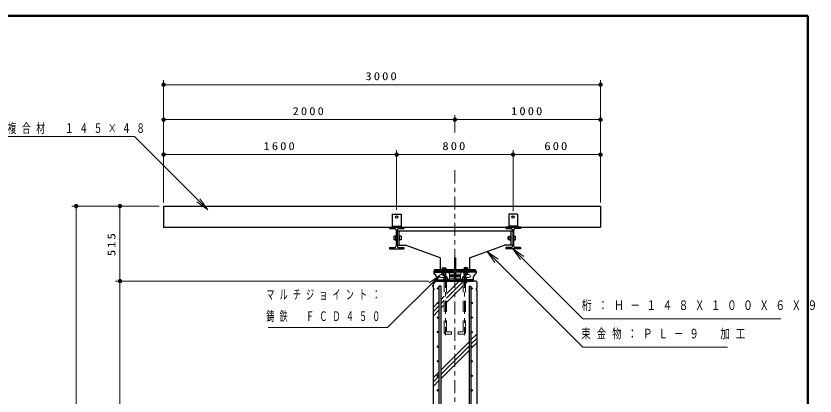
# Model space of a CAD drawing. Units: millimetres on the paper, scale 1:30. Extents: x -365 to 10, y -38 to 257.
# Drawn here: x -181.2 to 1.7, y 170 to 257 of the extents above; entities that cross this region are included whole.
import ezdxf

# ---------------------------------------------------------------- set-up
doc = ezdxf.new("R2010")
doc.units = ezdxf.units.MM
doc.linetypes.add('USER1', pattern=[4.5, 2.5, -2])
doc.linetypes.add('USER2', pattern=[6, 3, -1, 1, -1])
doc.layers.add('LY_1', color=7, linetype='Continuous', lineweight=25)
doc.layers.add('LY_2', color=7, linetype='Continuous', lineweight=13)
doc.styles.add('ＭＳ ゴシック', font='')
doc.styles.get('ＭＳ ゴシック').set_extended_font_data('MS Gothic')

# ---------------------------------------------------------------- blocks, each defined once
blk = doc.blocks.new('filled_dot')
at = {"color": 0, "linetype": 'Continuous', "lineweight": -2, "const_width": 1.25}
blk.add_lwpolyline([(-0.625, 0, 1), (0.625, 0, 1)], format="xyb", close=True, dxfattribs=at)

msp = doc.modelspace()

# ---------------------------------------------------------------- linework, layer by layer
at = {"layer": 'LY_1', "lineweight": 13}
for p, q in [((-147.416, 214.311), (-147.416, 242.276)), ((-47.416, 214.311), (-47.416, 242.276)), ((-147.416, 241.276), (-47.416, 241.276)), ((-80.749, 230.35), (-80.749, 234.276)), ((-147.416, 233.276), (-80.749, 233.276)), ((-80.749, 233.276), (-47.416, 233.276)), ((-147.416, 214.311), (-147.416, 226.276)), ((-147.416, 225.276), (-94.083, 225.276)), ((-94.083, 212.645), (-94.083, 226.276)), ((-94.083, 225.276), (-67.416, 225.276)), ((-67.416, 212.311), (-67.416, 226.276)), ((-67.416, 225.276), (-47.416, 225.276)), ((-47.416, 214.311), (-47.416, 226.276)), ((-137.325, 212.662), (-139.8, 214.43)), ((-137.325, 212.662), (-139.447, 214.783)), ((-139.093, 215.137), (-137.325, 212.662)), ((-148.416, 213.478), (-168.416, 213.478)), ((-167.416, 117.978), (-167.416, 213.478)), ((-148.416, 213.478), (-158.416, 213.478)), ((-157.416, 196.311), (-157.416, 213.478)), ((-71.584, 200.61), (-73.351, 203.085)), ((-73.351, 203.085), (-70.876, 201.317)), ((-73.351, 203.085), (-71.23, 200.963)), ((-65.713, 201.236), (-67.481, 203.711)), ((-67.481, 203.711), (-65.006, 201.944)), ((-67.481, 203.711), (-65.36, 201.59)), ((-86.624, 195.897), (-84.149, 197.665)), ((-84.149, 197.665), (-86.27, 195.544)), ((-84.149, 197.665), (-85.916, 195.19)), ((-86.749, 196.311), (-158.416, 196.311)), ((-157.416, 117.978), (-157.416, 196.311)), ((-82.649, 193.405), (-79.743, 196.311)), ((-82.649, 192.415), (-78.849, 196.215)), ((-78.316, 195.759), (-77.763, 196.311)), ((-82.649, 191.425), (-78.849, 195.225)), ((-83.983, 192.072), (-83.183, 192.872)), ((-85.749, 190.305), (-84.416, 191.638)), ((-85.749, 189.315), (-84.416, 190.649)), ((-83.983, 191.082), (-83.183, 191.882)), ((-83.983, 190.092), (-83.183, 190.892)), ((-85.749, 188.325), (-84.416, 189.659)), ((-77.083, 182.85), (-75.749, 184.183)), ((-77.083, 181.86), (-75.749, 183.193)), ((-83.983, 175.95), (-77.516, 182.416)), ((-83.983, 174.96), (-77.516, 181.427)), ((-77.083, 180.87), (-75.749, 182.203)), ((-83.983, 173.97), (-77.516, 180.437)), ((-85.749, 174.183), (-84.416, 175.516)), ((-85.749, 173.193), (-84.416, 174.527)), ((-85.749, 172.203), (-84.416, 173.537))]:
    msp.add_line(p, q, dxfattribs=at)
at = {"layer": 'LY_1', "linetype": 'USER2', "lineweight": 13}
for p, q in [((-80.749, 221.682), (-80.749, 89.009)), ((-82.916, 197.801), (-82.916, 183.947)), ((-78.583, 197.801), (-78.583, 183.947))]:
    msp.add_line(p, q, dxfattribs=at)
at = {"layer": 'LY_1', "color": 40}
for p, q in [((-147.416, 213.478), (-47.416, 213.478)), ((-147.416, 213.478), (-147.416, 208.645)), ((-47.416, 213.478), (-47.416, 208.645)), ((-147.416, 208.645), (-47.416, 208.645))]:
    msp.add_line(p, q, dxfattribs=at)
at = {"layer": 'LY_1'}
for p, q in [((-95.083, 211.645), (-93.083, 211.645)), ((-95.083, 211.645), (-95.083, 208.645)), ((-93.083, 211.645), (-93.083, 208.645)), ((-66.416, 211.645), (-68.416, 211.645)), ((-68.416, 211.645), (-68.416, 208.645)), ((-66.416, 211.645), (-66.416, 208.645)), ((-95.749, 208.645), (-92.416, 208.645)), ((-95.749, 208.645), (-95.749, 208.345)), ((-95.083, 208.878), (-93.083, 208.878)), ((-92.416, 208.645), (-92.416, 208.345)), ((-65.749, 208.645), (-69.083, 208.645)), ((-69.083, 208.645), (-69.083, 208.345)), ((-66.416, 208.878), (-68.416, 208.878)), ((-65.749, 208.645), (-65.749, 208.345)), ((-95.749, 208.345), (-94.549, 208.345)), ((-94.269, 205.645), (-94.269, 206.711)), ((-94.269, 206.711), (-94.183, 206.711)), ((-94.183, 207.978), (-94.183, 204.378)), ((-93.983, 207.978), (-93.983, 204.378)), ((-93.983, 207.845), (-67.516, 207.845)), ((-93.616, 208.345), (-92.416, 208.345)), ((-93.583, 207.845), (-93.583, 204.511)), ((-93.496, 206.711), (-93.583, 206.711)), ((-93.496, 206.711), (-93.496, 205.645)), ((-69.083, 208.345), (-67.883, 208.345)), ((-68.003, 206.711), (-68.003, 205.645)), ((-68.003, 206.711), (-67.916, 206.711)), ((-67.916, 207.845), (-67.916, 204.511)), ((-67.516, 207.978), (-67.516, 204.378)), ((-67.316, 207.978), (-67.316, 204.378)), ((-67.229, 206.711), (-67.316, 206.711)), ((-67.229, 205.645), (-67.229, 206.711)), ((-65.749, 208.345), (-66.949, 208.345)), ((-94.269, 206.611), (-94.636, 206.611)), ((-94.636, 205.745), (-94.636, 206.611)), ((-94.269, 205.745), (-94.636, 205.745)), ((-94.269, 205.645), (-94.183, 205.645)), ((-93.496, 205.645), (-93.583, 205.645)), ((-93.063, 206.578), (-93.496, 206.578)), ((-93.063, 205.778), (-93.496, 205.778)), ((-93.063, 206.578), (-93.063, 205.778)), ((-92.936, 206.445), (-93.063, 206.445)), ((-92.936, 205.911), (-93.063, 205.911)), ((-92.936, 205.911), (-92.936, 206.445)), ((-68.563, 206.445), (-68.436, 206.445)), ((-68.563, 205.911), (-68.563, 206.445)), ((-68.563, 205.911), (-68.436, 205.911)), ((-68.436, 206.578), (-68.003, 206.578)), ((-68.436, 206.578), (-68.436, 205.778)), ((-68.436, 205.778), (-68.003, 205.778)), ((-68.003, 205.645), (-67.916, 205.645)), ((-67.229, 205.645), (-67.316, 205.645)), ((-67.229, 206.611), (-66.863, 206.611)), ((-67.229, 205.745), (-66.863, 205.745)), ((-66.863, 205.745), (-66.863, 206.611)), ((-95.749, 204.011), (-95.749, 203.711)), ((-95.749, 204.011), (-94.549, 204.011)), ((-95.749, 203.711), (-92.416, 203.711)), ((-93.983, 204.511), (-92.083, 204.511)), ((-93.616, 204.011), (-92.416, 204.011)), ((-92.416, 204.011), (-92.416, 203.711)), ((-84.083, 201.611), (-92.083, 204.511)), ((-77.416, 201.611), (-69.416, 204.511)), ((-67.516, 204.511), (-69.416, 204.511)), ((-67.883, 204.011), (-69.083, 204.011)), ((-69.083, 204.011), (-69.083, 203.711)), ((-65.749, 203.711), (-69.083, 203.711)), ((-65.749, 204.011), (-66.949, 204.011)), ((-65.749, 204.011), (-65.749, 203.711)), ((-84.083, 201.611), (-84.083, 198.945)), ((-80.849, 201.611), (-80.849, 198.945)), ((-80.849, 201.611), (-80.649, 201.611)), ((-80.649, 201.611), (-80.649, 198.945)), ((-77.416, 201.611), (-77.416, 198.945)), ((-85.583, 198.645), (-75.916, 198.645)), ((-85.416, 198.945), (-85.416, 198.645)), ((-85.416, 198.945), (-76.083, 198.945)), ((-76.083, 198.945), (-76.083, 198.645)), ((-85.583, 196.31), (-85.749, 196.144)), ((-85.749, 196.144), (-85.749, 194.644)), ((-75.916, 196.31), (-85.583, 196.31)), ((-75.749, 196.144), (-75.916, 196.31)), ((-75.749, 196.144), (-75.749, 194.644)), ((-85.583, 194.644), (-85.749, 194.644)), ((-85.583, 194.31), (-85.749, 194.31)), ((-85.749, 194.31), (-85.749, 121.644)), ((-85.583, 194.644), (-85.583, 194.31)), ((-83.983, 195.144), (-84.416, 195.144)), ((-84.416, 195.144), (-84.416, 97.478)), ((-83.983, 195.144), (-83.983, 97.478)), ((-77.516, 195.144), (-77.516, 97.478)), ((-77.516, 195.144), (-77.083, 195.144)), ((-77.083, 195.144), (-77.083, 97.478)), ((-75.916, 194.644), (-75.916, 194.31)), ((-75.916, 194.644), (-75.749, 194.644)), ((-75.916, 194.31), (-75.749, 194.31)), ((-75.749, 194.31), (-75.749, 121.644))]:
    msp.add_line(p, q, dxfattribs=at)
at = {"layer": 'LY_1', "color": 1}
for p, q in [((-83.649, 199.384), (-83.649, 199.05)), ((-83.649, 199.384), (-82.849, 199.384)), ((-83.249, 199.384), (-83.249, 199.05)), ((-82.849, 199.384), (-82.849, 199.05)), ((-78.649, 199.384), (-78.649, 199.05)), ((-77.849, 199.384), (-78.649, 199.384)), ((-78.249, 199.384), (-78.249, 199.05)), ((-77.849, 199.384), (-77.849, 199.05)), ((-85.583, 198.644), (-75.916, 198.644)), ((-85.583, 198.644), (-85.583, 198.17)), ((-85.583, 198.344), (-80.899, 198.344)), ((-83.749, 199.05), (-82.749, 199.05)), ((-83.749, 199.05), (-83.749, 198.944)), ((-83.749, 198.237), (-83.749, 198.344)), ((-83.749, 198.237), (-82.749, 198.237)), ((-83.649, 197.804), (-83.649, 198.237)), ((-83.649, 197.804), (-82.849, 197.804)), ((-83.516, 197.717), (-83.516, 197.804)), ((-83.516, 197.717), (-82.983, 197.717)), ((-83.249, 197.804), (-83.249, 198.237)), ((-82.983, 197.717), (-82.983, 197.804)), ((-82.849, 197.804), (-82.849, 198.237)), ((-82.749, 199.05), (-82.749, 198.944)), ((-82.749, 198.237), (-82.749, 198.344)), ((-80.899, 198.344), (-80.899, 196.61)), ((-75.916, 198.344), (-80.599, 198.344)), ((-80.599, 198.344), (-80.599, 196.61)), ((-77.749, 199.05), (-78.749, 199.05)), ((-78.749, 199.05), (-78.749, 198.944)), ((-78.749, 198.237), (-78.749, 198.344)), ((-77.749, 198.237), (-78.749, 198.237)), ((-78.649, 197.804), (-78.649, 198.237)), ((-77.849, 197.804), (-78.649, 197.804)), ((-78.516, 197.717), (-78.516, 197.804)), ((-77.983, 197.717), (-78.516, 197.717)), ((-78.249, 197.804), (-78.249, 198.237)), ((-77.983, 197.717), (-77.983, 197.804)), ((-77.849, 197.804), (-77.849, 198.237)), ((-77.749, 199.05), (-77.749, 198.944)), ((-77.749, 198.237), (-77.749, 198.344)), ((-75.916, 198.644), (-75.916, 198.17)), ((-84.916, 197.077), (-84.916, 196.31)), ((-84.916, 196.61), (-80.899, 196.61)), ((-84.916, 196.31), (-76.583, 196.31)), ((-83.416, 196.717), (-83.416, 196.61)), ((-83.416, 196.717), (-82.416, 196.717)), ((-83.316, 197.15), (-83.316, 196.717)), ((-83.316, 197.15), (-82.516, 197.15)), ((-82.649, 197.477), (-83.183, 197.477)), ((-83.183, 197.477), (-83.183, 197.15)), ((-82.916, 197.15), (-82.916, 196.717)), ((-82.649, 197.477), (-82.649, 197.15)), ((-82.516, 197.15), (-82.516, 196.717)), ((-82.416, 196.717), (-82.416, 196.61)), ((-76.583, 196.61), (-80.599, 196.61)), ((-78.083, 196.717), (-79.083, 196.717)), ((-79.083, 196.717), (-79.083, 196.61)), ((-78.183, 197.15), (-78.983, 197.15)), ((-78.983, 197.15), (-78.983, 196.717)), ((-78.849, 197.477), (-78.849, 197.15)), ((-78.849, 197.477), (-78.316, 197.477)), ((-78.583, 197.15), (-78.583, 196.717)), ((-78.316, 197.477), (-78.316, 197.15)), ((-78.183, 197.15), (-78.183, 196.717)), ((-78.083, 196.717), (-78.083, 196.61)), ((-76.583, 197.077), (-76.583, 196.31))]:
    msp.add_line(p, q, dxfattribs=at)
at = {"layer": 'LY_1', "color": 1, "lineweight": 13}
for p, q in [((-83.916, 197.844), (-83.649, 197.844)), ((-82.083, 198.177), (-82.083, 197.977)), ((-82.016, 197.944), (-82.083, 197.977)), ((-82.016, 197.944), (-82.016, 197.644)), ((-80.899, 197.944), (-82.016, 197.944)), ((-81.949, 197.61), (-82.016, 197.644)), ((-81.949, 197.61), (-81.949, 197.344)), ((-80.899, 197.61), (-81.949, 197.61)), ((-80.666, 197.61), (-80.833, 197.61)), ((-80.599, 197.944), (-79.483, 197.944)), ((-80.599, 197.61), (-79.549, 197.61)), ((-79.549, 197.61), (-79.483, 197.644)), ((-79.549, 197.61), (-79.549, 197.344)), ((-79.483, 197.944), (-79.416, 197.977)), ((-79.483, 197.944), (-79.483, 197.644)), ((-79.416, 198.177), (-79.416, 197.977)), ((-77.583, 197.844), (-77.849, 197.844)), ((-83.916, 197.11), (-83.416, 197.11)), ((-82.083, 196.977), (-82.016, 197.01)), ((-82.083, 196.977), (-82.083, 196.777)), ((-82.016, 197.31), (-81.949, 197.344)), ((-82.016, 197.31), (-82.016, 197.01)), ((-80.899, 197.01), (-82.016, 197.01)), ((-80.899, 197.344), (-81.949, 197.344)), ((-80.599, 197.344), (-79.549, 197.344)), ((-80.599, 197.01), (-79.483, 197.01)), ((-79.483, 197.31), (-79.549, 197.344)), ((-79.483, 197.31), (-79.483, 197.01)), ((-79.416, 196.977), (-79.483, 197.01)), ((-79.416, 196.977), (-79.416, 196.777)), ((-77.583, 197.11), (-78.083, 197.11))]:
    msp.add_line(p, q, dxfattribs=at)
at = {"layer": 'LY_1', "linetype": 'USER1', "lineweight": 13}
for p, q in [((-83.183, 196.31), (-83.183, 184.677)), ((-82.649, 196.31), (-82.649, 184.877)), ((-78.316, 197.477), (-78.849, 197.477)), ((-78.849, 196.31), (-78.849, 184.877)), ((-78.316, 196.31), (-78.316, 184.677)), ((-82.649, 184.144), (-81.516, 184.144)), ((-82.449, 184.677), (-81.516, 184.677)), ((-81.516, 184.677), (-81.516, 184.144)), ((-79.049, 184.677), (-79.983, 184.677)), ((-79.983, 184.677), (-79.983, 184.144)), ((-78.849, 184.144), (-79.983, 184.144))]:
    msp.add_line(p, q, dxfattribs=at)
at = {"layer": 'LY_1', "lineweight": 13}
for points in [[(-137.325, 212.662), (-154.073, 229.41), (-205.646, 229.41)], [(-73.351, 203.085), (-51.449, 181.182), (-18.347, 181.182)], [(-67.481, 203.711), (-51.464, 187.694), (-6.162, 187.694)], [(-84.149, 197.665), (-96.144, 185.67), (-123.486, 185.67)]]:
    msp.add_lwpolyline(points, dxfattribs=at)
at = {"layer": 'LY_1'}
for centre, radius in [((-94.083, 210.978), 0.267), ((-67.416, 210.978), 0.267), ((-84.583, 194.644), 0.167), ((-76.916, 194.644), 0.167), ((-84.583, 191.31), 0.167), ((-76.916, 191.31), 0.167), ((-84.583, 187.977), 0.167), ((-76.916, 187.977), 0.167), ((-84.583, 184.644), 0.167), ((-76.916, 184.644), 0.167), ((-84.583, 181.311), 0.167), ((-76.916, 181.311), 0.167), ((-84.583, 177.977), 0.167), ((-76.916, 177.977), 0.167), ((-84.583, 174.644), 0.167), ((-76.916, 174.644), 0.167), ((-84.583, 171.311), 0.167), ((-76.916, 171.311), 0.167)]:
    msp.add_circle(centre, radius, dxfattribs=at)
for centre, start, end in [((-94.549, 207.978), 0, 89.99998), ((-93.616, 207.978), 89.99998, 179.99996), ((-67.883, 207.978), 0, 89.99998), ((-66.949, 207.978), 89.99998, 179.99996), ((-94.549, 204.378), 270.00002, 0), ((-93.616, 204.378), 179.99996, 269.99995), ((-67.883, 204.378), 270.00002, 0), ((-66.949, 204.378), 179.99996, 269.99995)]:
    msp.add_arc(centre, 0.367, start, end, dxfattribs=at)
at = {"layer": 'LY_1', "color": 1}
for centre, radius, start, end in [((-85.249, 198.17), 0.333, 180, 242.74229), ((-85.813, 197.077), 0.897, 0, 62.74229), ((-75.686, 197.077), 0.897, 117.25771, 179.99999), ((-76.249, 198.17), 0.333, 297.25771, 0)]:
    msp.add_arc(centre, radius, start, end, dxfattribs=at)
at = {"layer": 'LY_1', "color": 1, "lineweight": 13}
for centre, radius, start, end in [((-83.916, 197.477), 0.367, 90.00001, 267.3386), ((-83.416, 197.477), 0.367, 270, 40.88696), ((-82.249, 198.177), 0.167, 0, 90), ((-79.249, 198.177), 0.167, 89.99999, 180), ((-78.083, 197.477), 0.367, 139.11303, 270), ((-77.583, 197.477), 0.367, 270, 90), ((-82.249, 196.777), 0.167, 270, 0), ((-79.249, 196.777), 0.167, 179.99999, 270)]:
    msp.add_arc(centre, radius, start, end, dxfattribs=at)
at = {"layer": 'LY_1', "linetype": 'USER1', "lineweight": 13}
for centre, radius, start, end in [((-82.449, 184.877), 0.2, 180, 270), ((-79.049, 184.877), 0.2, 270, 0), ((-82.649, 184.677), 0.533, 180, 270), ((-78.849, 184.677), 0.533, 270, 0)]:
    msp.add_arc(centre, radius, start, end, dxfattribs=at)
at = {"layer": 'LY_2', "lineweight": 50}
for p, q in [((0, 257), (-365, 257)), ((0, 0), (0, 257))]:
    msp.add_line(p, q, dxfattribs=at)

# ---------------------------------------------------------------- block references
at = {"layer": 'LY_1', "lineweight": 13, "xscale": 0.4, "yscale": 0.4}
for p in [(-147.416, 241.276), (-147.416, 233.276), (-147.416, 225.276)]:
    msp.add_blockref('filled_dot', p, dxfattribs=at)
for p, rotation in [((-47.416, 241.276), 180), ((-80.749, 233.276), 180), ((-47.416, 233.276), 180), ((-94.083, 225.276), 180), ((-67.416, 225.276), 180), ((-47.416, 225.276), 180), ((-167.416, 213.478), 270), ((-157.416, 213.478), 270), ((-157.416, 196.311), 270), ((-157.416, 196.311), 90)]:
    msp.add_blockref('filled_dot', p, dxfattribs=dict(at, rotation=rotation))

# ---------------------------------------------------------------- texts
at = {"layer": 'LY_1', "style": 'ＭＳ ゴシック'}
for s, insert, char_height, attachment_point in [('\\T1.33;\\W1.15;3000', (-97.416, 242.276), 1.833, 8), ('\\T1.33;\\W1.15;2000', (-114.083, 234.276), 1.833, 8), ('\\T1.33;\\W1.15;1000', (-64.083, 234.276), 1.833, 8), ('\\T1.64;\\W0.65;木質樹脂アルミ複合材\u3000１４５×４８', (-206.092, 231.21), 2.199, 4), ('\\T1.33;\\W1.15;1600', (-120.749, 226.276), 1.833, 8), ('\\T1.33;\\W1.15;800', (-80.749, 226.276), 1.833, 8), ('\\T1.33;\\W1.15;600', (-57.416, 226.276), 1.833, 8), ('\\T1.64;\\W0.6;マルチジョイント：', (-123.903, 193.17), 2.199, 4), ('\\T1.64;\\W0.75;桁：Ｈ－１４８Ｘ１００Ｘ６Ｘ９', (-51.683, 190.694), 2.199, 4), ('\\T1.64;\\W0.6;鋳鉄\u3000ＦＣＤ４５０', (-123.903, 188.17), 2.199, 4), ('\\T1.64;\\W0.7;束金物：ＰＬ－９\u3000加工', (-51.815, 184.182), 2.199, 4)]:
    msp.add_mtext(s, dxfattribs=dict(at, insert=insert, char_height=char_height, attachment_point=attachment_point))
at = {"layer": 'LY_1', "insert": (-158.416, 204.895), "char_height": 1.833, "attachment_point": 8, "rotation": 90, "style": 'ＭＳ ゴシック'}
msp.add_mtext('\\T1.33;\\W1.15;515', dxfattribs=at)

doc.saveas('drawing.dxf')
